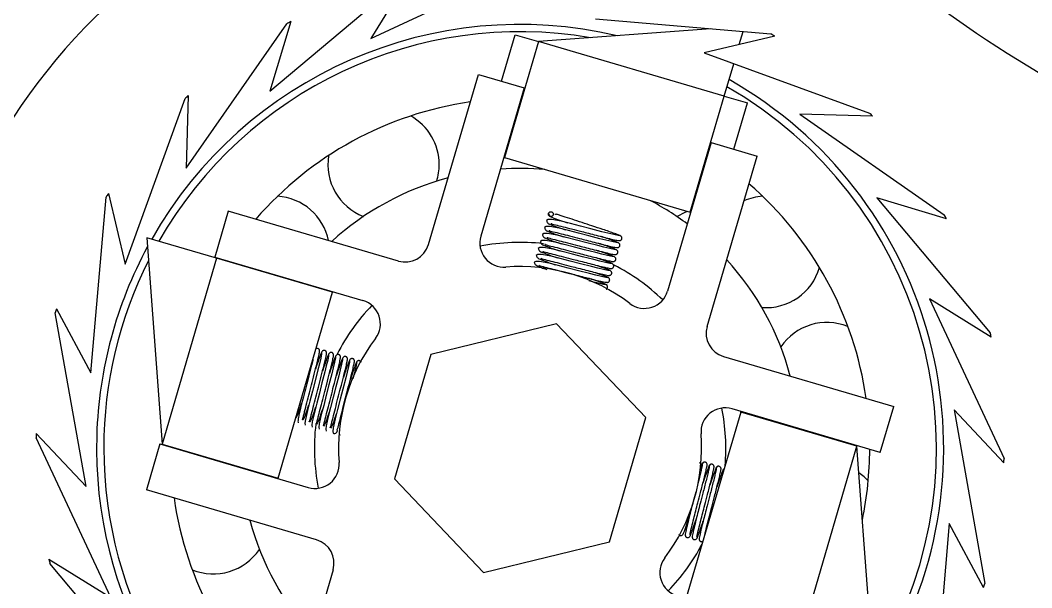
# Model space of a CAD drawing. Header units: millimetres. Extents: x 0 to 420, y 0 to 297.
# Drawn here: x 47.8 to 131.4, y 198.6 to 245.4 of the extents above; entities that cross this region are included whole.
import ezdxf

# ---------------------------------------------------------------- set-up
doc = ezdxf.new("R2010")
doc.units = ezdxf.units.MM

msp = doc.modelspace()

# ---------------------------------------------------------------- linework, layer by layer
at = {"color": 7, "linetype": 'Continuous', "lineweight": 25}
for p, q in [((76.806, 243.917), (89.986, 250.079)), ((68.471, 239.572), (79.607, 248.935)), ((79.962, 249.02), (76.806, 243.917)), ((61.544, 233.217), (69.878, 245.144)), ((70.198, 245.318), (68.471, 239.572)), ((95.373, 245.553), (109.869, 244.299)), ((87.615, 240.404), (88.741, 244.242)), ((88.741, 244.242), (90.66, 243.679)), ((104.914, 244.727), (90.66, 243.679)), ((110.18, 244.109), (104.34, 242.732)), ((107.258, 243.42), (107.574, 244.497)), ((90.66, 243.679), (87.845, 234.084)), ((106.013, 239.175), (90.66, 243.679)), ((104.34, 242.732), (118.017, 237.769)), ((106.013, 239.175), (106.795, 241.841)), ((81.568, 226.9), (85.696, 240.967)), ((85.696, 240.967), (89.491, 239.854)), ((61.725, 239.214), (61.544, 233.217)), ((89.491, 239.854), (85.895, 227.599)), ((103.198, 229.58), (106.013, 239.175)), ((106.013, 239.175), (107.932, 238.612)), ((56.498, 225.286), (61.461, 238.963)), ((106.806, 234.774), (107.932, 238.612)), ((118.268, 237.504), (112.271, 237.686)), ((112.271, 237.686), (124.197, 229.352)), ((104.93, 235.324), (101.334, 223.07)), ((104.93, 235.324), (108.725, 234.211)), ((87.845, 234.084), (87.802, 234.096)), ((87.845, 234.084), (103.198, 229.58)), ((104.598, 220.143), (108.725, 234.211)), ((53.677, 216.319), (54.931, 230.815)), ((55.121, 231.126), (56.498, 225.286)), ((118.626, 230.759), (127.989, 219.623)), ((124.372, 229.032), (118.626, 230.759)), ((65.019, 229.671), (63.905, 225.876)), ((79.086, 225.544), (65.019, 229.671)), ((103.24, 229.567), (103.198, 229.58)), ((58.301, 227.473), (59.554, 210.431)), ((64.058, 225.784), (58.301, 227.473)), ((64.058, 225.784), (59.554, 210.431)), ((63.905, 225.876), (76.16, 222.28)), ((64.058, 225.784), (64.071, 225.827)), ((73.653, 222.969), (64.058, 225.784)), ((69.149, 207.616), (73.653, 222.969)), ((73.666, 223.012), (73.653, 222.969)), ((122.971, 222.424), (129.133, 209.243)), ((128.074, 219.268), (122.971, 222.424)), ((50.835, 221.604), (53.677, 216.319)), ((53.273, 206.928), (50.732, 221.254)), ((92.152, 220.348), (81.761, 217.825)), ((99.533, 212.611), (92.152, 220.348)), ((81.761, 217.825), (78.751, 207.565)), ((105.954, 217.661), (120.021, 213.534)), ((118.908, 209.739), (106.653, 213.334)), ((118.908, 209.739), (120.021, 213.534)), ((125.011, 213.248), (127.552, 198.922)), ((129.124, 208.879), (125.011, 213.248)), ((96.522, 202.351), (99.533, 212.611)), ((107.38, 213.074), (102.876, 197.721)), ((107.38, 213.074), (107.393, 213.117)), ((116.976, 210.259), (107.38, 213.074)), ((55.313, 197.752), (49.151, 210.932)), ((49.16, 211.297), (53.273, 206.928)), ((74.263, 211.18), (74.267, 211.154)), ((59.376, 210.437), (58.262, 206.642)), ((59.376, 210.437), (71.631, 206.842)), ((59.541, 210.389), (59.554, 210.431)), ((59.554, 210.431), (69.149, 207.616)), ((112.472, 194.906), (116.976, 210.259)), ((116.989, 210.302), (116.976, 210.259)), ((118.229, 193.217), (116.976, 210.259)), ((69.149, 207.616), (69.137, 207.573)), ((78.751, 207.565), (86.132, 199.828)), ((72.33, 202.515), (58.262, 206.642)), ((124.607, 203.856), (123.353, 189.361)), ((127.448, 198.572), (124.607, 203.856)), ((86.132, 199.828), (96.522, 202.351)), ((50.209, 200.908), (55.313, 197.752)), ((59.658, 189.417), (50.295, 200.553)), ((73.686, 200.032), (69.559, 185.965))]:
    msp.add_line(p, q, dxfattribs=at)
at = {"color": 7, "linetype": 'Continuous', "lineweight": 25, "flags": 128}
for points in [[(102.091, 229.226), (102.851, 229.606), (102.932, 229.658)], [(97.21, 227.06), (97.077, 227.071), (96.716, 227.148), (96.233, 227.264), (95.732, 227.391), (94.813, 227.628), (93.966, 227.846), (93.13, 228.061), (92.373, 228.254), (91.587, 228.399), (91.286, 228.391), (91.156, 228.319), (91.156, 228.319)], [(97.379, 227.636), (97.246, 227.646), (96.884, 227.724), (96.402, 227.84), (95.901, 227.967), (94.982, 228.204), (94.135, 228.422), (93.299, 228.637), (92.542, 228.829), (91.756, 228.975), (91.455, 228.967), (91.324, 228.894), (91.324, 228.894)], [(97.041, 226.484), (96.908, 226.495), (96.547, 226.572), (96.064, 226.688), (95.563, 226.815), (94.644, 227.052), (93.797, 227.27), (92.961, 227.486), (92.204, 227.678), (91.418, 227.823), (91.117, 227.816), (90.987, 227.743), (90.987, 227.743)], [(96.703, 225.333), (96.57, 225.344), (96.209, 225.421), (95.727, 225.537), (95.225, 225.664), (94.306, 225.901), (93.46, 226.119), (92.623, 226.334), (91.866, 226.526), (91.08, 226.672), (90.779, 226.664), (90.649, 226.591), (90.649, 226.591)], [(96.872, 225.908), (96.739, 225.919), (96.378, 225.996), (95.896, 226.112), (95.394, 226.24), (94.475, 226.476), (93.628, 226.694), (92.792, 226.91), (92.035, 227.102), (91.249, 227.248), (90.948, 227.24), (90.818, 227.167), (90.818, 227.167)], [(96.535, 224.757), (96.401, 224.768), (96.04, 224.845), (95.558, 224.961), (95.056, 225.088), (94.137, 225.325), (93.291, 225.543), (92.454, 225.758), (91.697, 225.951), (90.911, 226.096), (90.61, 226.088), (90.48, 226.016), (90.48, 226.016)], [(96.366, 224.181), (96.233, 224.192), (95.871, 224.269), (95.389, 224.385), (94.887, 224.513), (93.969, 224.749), (93.122, 224.967), (92.285, 225.183), (91.528, 225.375), (90.742, 225.52), (90.442, 225.513), (90.311, 225.44), (90.311, 225.44)], [(96.146, 225.578), (96.472, 225.427), (96.531, 225.398)], [(72.745, 217.977), (72.739, 217.868), (72.667, 217.523), (72.554, 217.053), (72.429, 216.56), (72.195, 215.648), (71.977, 214.804), (71.76, 213.963), (71.566, 213.2), (71.398, 212.444), (71.364, 212.154), (71.389, 211.998), (71.389, 211.998)], [(73.321, 217.808), (73.315, 217.699), (73.242, 217.354), (73.13, 216.884), (73.005, 216.391), (72.77, 215.48), (72.553, 214.635), (72.336, 213.794), (72.141, 213.031), (71.974, 212.275), (71.94, 211.985), (71.965, 211.829), (71.965, 211.829)], [(73.896, 217.639), (73.891, 217.53), (73.818, 217.185), (73.705, 216.715), (73.58, 216.222), (73.346, 215.311), (73.129, 214.466), (72.912, 213.625), (72.717, 212.862), (72.55, 212.106), (72.515, 211.816), (72.54, 211.66), (72.54, 211.66)], [(74.472, 217.47), (74.466, 217.362), (74.394, 217.016), (74.281, 216.546), (74.156, 216.053), (73.922, 215.142), (73.704, 214.297), (73.488, 213.456), (73.293, 212.693), (73.126, 211.938), (73.091, 211.647), (73.116, 211.491), (73.116, 211.491)], [(75.048, 217.301), (75.042, 217.193), (74.969, 216.847), (74.857, 216.377), (74.732, 215.884), (74.497, 214.973), (74.28, 214.128), (74.063, 213.287), (73.869, 212.524), (73.701, 211.769), (73.667, 211.478), (73.692, 211.323), (73.692, 211.323)], [(117.907, 207.382), (117.568, 207.721), (117.137, 208.064)]]:
    msp.add_lwpolyline(points, dxfattribs=at)
at = {"color": 7, "linetype": 'Continuous', "lineweight": 25}
msp.add_circle((91.685, 229.414), 0.2, dxfattribs=at)
for centre, radius, start, end in [((89.142, 210.088), 50, 51.39779, 305.13758), ((182.728, 327.312), 100, 231.39779, 268.26769), ((89.142, 210.088), 35, 76.75771, 150.43611), ((89.142, 210.088), 40, 118.26769, 118.79017), ((89.142, 210.088), 40, 58.26769, 58.79017), ((89.142, 210.088), 35, 242.95078, 60.43611), ((89.142, 210.088), 40, 133.26769, 133.79017), ((89.142, 210.088), 28.893, 98.18932, 139.10886), ((77.861, 233.513), 4.6, 0, 60.83708), ((89.142, 210.088), 40, 43.26769, 43.79017), ((77.861, 233.513), 4.6, 170.59149, 248.7377), ((77.861, 233.513), 4.6, 342.69087, 0), ((89.142, 210.088), 23.107, 104.93526, 132.36291), ((89.142, 210.088), 23.107, 84.93967, 94.02299), ((89.142, 210.088), 28.893, 8.18932, 49.10886), ((89.142, 210.088), 40, 148.26769, 148.79017), ((68.814, 226.299), 4.6, 11.76131, 86.55137), ((109.469, 226.299), 4.6, 93.44863, 113.40592), ((89.142, 210.088), 23.107, 53.27518, 62.35851), ((89.142, 210.088), 40, 28.26769, 28.79017), ((87.815, 227.036), 2, 163.64909, 274.47768), ((89.142, 210.088), 35, 151.5976, 178.26769), ((79.649, 227.463), 2, 253.64909, 343.64909), ((89.142, 210.088), 17, 83.45713, 101.22225), ((89.142, 210.088), 15, 52.8205, 94.47768), ((89.142, 210.088), 17, 46.07592, 62.79151), ((89.142, 210.088), 23.107, 14.93526, 42.36291), ((109.469, 226.299), 4.6, 265.54801, 343.69423), ((99.415, 223.633), 2, 232.8205, 343.64909), ((89.142, 210.088), 40, 163.26769, 163.79017), ((89.142, 210.088), 17, 136.07592, 152.79451), ((75.597, 220.361), 2, 322.8205, 73.64909), ((106.517, 219.58), 2, 163.64909, 253.64909), ((114.49, 215.873), 4.6, 67.73435, 145.88056), ((89.142, 210.088), 15, 142.8205, 184.47768), ((89.142, 210.088), 40, 13.26769, 13.79017), ((106.09, 211.415), 2, 73.64909, 184.47768), ((89.142, 210.088), 17, 355.12313, 11.22225), ((89.142, 210.088), 17, 173.26037, 191.22225), ((89.142, 210.088), 40, 178.26769, 178.79017), ((89.142, 210.088), 35, 178.26769, 240.43611), ((89.142, 210.088), 15, 322.8205, 4.47768), ((89.142, 210.088), 28.893, 348.19409, 359.81602), ((89.142, 210.088), 40, 358.26769, 358.79017), ((72.194, 208.761), 2, 253.64909, 4.47768), ((89.142, 210.088), 28.893, 188.18932, 229.10886), ((89.142, 210.088), 23.107, 194.93526, 222.36291), ((71.767, 200.595), 2, 343.64909, 73.64909), ((63.794, 204.302), 4.6, 247.73435, 325.88056), ((89.142, 210.088), 17, 316.07592, 332.17505), ((89.142, 210.088), 40, 193.26769, 193.79017), ((102.686, 199.815), 2, 142.8205, 253.64909), ((89.142, 210.088), 40, 343.26769, 343.79017)]:
    msp.add_arc(centre, radius, start, end, dxfattribs=at)
at = {"color": 8, "linetype": 'Continuous', "lineweight": 25}
for start, end in [(80.28497, 150.20136), (244.63857, 60.20136), (153.19479, 180), (180, 240.20136)]:
    msp.add_arc((89.142, 210.088), 34.4, start, end, dxfattribs=at)
at = {"color": 7, "linetype": 'Continuous', "lineweight": 25}
for points, knots in [([(91.493, 229.47), (91.516, 229.394), (91.566, 229.225), (92.047, 229.047), (92.568, 228.86), (92.957, 228.732), (93.061, 228.697)], [0, 0, 0, 0, 0.263568, 0.583647, 0.888947, 1, 1, 1, 1]), ([(97.445, 227.617), (97.419, 227.635), (97.368, 227.669), (96.997, 227.808), (96.524, 227.974), (95.898, 228.182), (95.134, 228.434), (94.245, 228.727), (93.418, 228.999), (92.769, 229.215), (92.362, 229.351), (92.09, 229.423), (92.035, 229.395), (92.007, 229.381)], [0, 0, 0, 0, 0.107298, 0.20686, 0.294439, 0.368173, 0.484783, 0.585173, 0.688609, 0.794594, 0.857302, 0.927003, 1, 1, 1, 1]), ([(91.156, 228.319), (91.178, 228.242), (91.228, 228.074), (91.709, 227.896), (92.23, 227.709), (92.62, 227.58), (92.724, 227.546)], [0, 0, 0, 0, 0.263568, 0.583647, 0.888947, 1, 1, 1, 1]), ([(91.324, 228.894), (91.347, 228.818), (91.397, 228.649), (91.878, 228.472), (92.399, 228.284), (92.788, 228.156), (92.892, 228.122)], [0, 0, 0, 0, 0.263568, 0.583647, 0.888947, 1, 1, 1, 1]), ([(91.707, 228.666), (91.707, 228.66), (91.703, 228.625), (91.811, 228.604), (92.11, 228.525), (92.638, 228.396), (93.403, 228.197), (94.138, 228.008), (94.829, 227.83), (95.458, 227.668), (96.114, 227.499), (96.729, 227.347), (97.219, 227.238), (97.295, 227.238), (97.334, 227.238)], [0, 0, 0, 0, 0.012335, 0.068181, 0.129178, 0.241092, 0.336083, 0.437264, 0.504581, 0.581975, 0.667448, 0.766718, 0.879507, 1, 1, 1, 1]), ([(90.987, 227.743), (91.009, 227.667), (91.059, 227.498), (91.54, 227.32), (92.061, 227.133), (92.451, 227.004), (92.555, 226.97)], [0, 0, 0, 0, 0.263568, 0.583647, 0.888947, 1, 1, 1, 1]), ([(91.369, 227.514), (91.369, 227.508), (91.365, 227.474), (91.473, 227.452), (91.772, 227.374), (92.3, 227.244), (93.065, 227.045), (93.8, 226.857), (94.491, 226.679), (95.12, 226.517), (95.776, 226.347), (96.392, 226.196), (96.881, 226.087), (96.957, 226.087), (96.997, 226.087)], [0, 0, 0, 0, 0.012335, 0.068181, 0.129178, 0.241092, 0.336082, 0.437264, 0.504581, 0.581975, 0.667448, 0.766718, 0.879507, 1, 1, 1, 1]), ([(91.538, 228.09), (91.538, 228.084), (91.534, 228.049), (91.642, 228.028), (91.941, 227.95), (92.469, 227.82), (93.234, 227.621), (93.969, 227.432), (94.66, 227.254), (95.289, 227.093), (95.945, 226.923), (96.561, 226.772), (97.05, 226.663), (97.126, 226.663), (97.165, 226.662)], [0, 0, 0, 0, 0.012335, 0.068181, 0.129178, 0.241092, 0.336083, 0.437264, 0.504581, 0.581975, 0.667448, 0.766718, 0.879507, 1, 1, 1, 1]), ([(97.277, 227.041), (97.25, 227.059), (97.199, 227.093), (96.827, 227.233), (96.362, 227.396), (95.994, 227.518), (95.828, 227.573)], [0, 0, 0, 0, 0.293033, 0.564939, 0.804119, 1, 1, 1, 1]), ([(97.295, 227.241), (97.315, 227.237), (97.356, 227.23), (97.414, 227.241), (97.462, 227.263), (97.508, 227.299), (97.542, 227.35), (97.559, 227.406), (97.559, 227.472), (97.535, 227.541), (97.484, 227.603), (97.435, 227.625), (97.41, 227.636)], [0, 0, 0, 0, 0.08919, 0.173669, 0.251395, 0.321676, 0.44119, 0.542463, 0.648949, 0.763735, 0.883, 1, 1, 1, 1]), ([(90.649, 226.591), (90.671, 226.515), (90.721, 226.347), (91.202, 226.169), (91.723, 225.981), (92.113, 225.853), (92.217, 225.819)], [0, 0, 0, 0, 0.263568, 0.583647, 0.888947, 1, 1, 1, 1]), ([(90.818, 227.167), (90.84, 227.091), (90.89, 226.922), (91.371, 226.745), (91.892, 226.557), (92.282, 226.429), (92.386, 226.394)], [0, 0, 0, 0, 0.263568, 0.583647, 0.888947, 1, 1, 1, 1]), ([(91.201, 226.939), (91.2, 226.932), (91.196, 226.898), (91.304, 226.877), (91.603, 226.798), (92.131, 226.669), (92.896, 226.47), (93.631, 226.281), (94.322, 226.103), (94.951, 225.941), (95.607, 225.771), (96.223, 225.62), (96.712, 225.511), (96.788, 225.511), (96.828, 225.511)], [0, 0, 0, 0, 0.012335, 0.068181, 0.129178, 0.241093, 0.336082, 0.437264, 0.504581, 0.581975, 0.667448, 0.766718, 0.879507, 1, 1, 1, 1]), ([(97.108, 226.465), (97.081, 226.483), (97.03, 226.518), (96.658, 226.657), (96.193, 226.82), (95.825, 226.942), (95.659, 226.997)], [0, 0, 0, 0, 0.293033, 0.564939, 0.804119, 1, 1, 1, 1]), ([(97.126, 226.665), (97.146, 226.662), (97.187, 226.654), (97.245, 226.665), (97.293, 226.687), (97.339, 226.723), (97.373, 226.774), (97.39, 226.83), (97.39, 226.896), (97.366, 226.965), (97.315, 227.028), (97.266, 227.049), (97.241, 227.06)], [0, 0, 0, 0, 0.089193, 0.17367, 0.251396, 0.321677, 0.441187, 0.542464, 0.64895, 0.763736, 0.883, 1, 1, 1, 1]), ([(90.48, 226.016), (90.502, 225.939), (90.552, 225.771), (91.033, 225.593), (91.554, 225.406), (91.944, 225.277), (92.048, 225.243)], [0, 0, 0, 0, 0.263568, 0.583647, 0.888947, 1, 1, 1, 1]), ([(90.863, 225.787), (90.862, 225.781), (90.858, 225.747), (90.966, 225.725), (91.265, 225.647), (91.793, 225.517), (92.559, 225.318), (93.293, 225.129), (93.984, 224.951), (94.613, 224.79), (95.27, 224.62), (95.885, 224.469), (96.374, 224.36), (96.451, 224.36), (96.49, 224.36)], [0, 0, 0, 0, 0.012335, 0.068181, 0.129178, 0.241092, 0.336082, 0.437264, 0.504581, 0.581975, 0.667448, 0.766718, 0.879507, 1, 1, 1, 1]), ([(91.032, 226.363), (91.031, 226.357), (91.027, 226.322), (91.135, 226.301), (91.434, 226.222), (91.962, 226.093), (92.728, 225.894), (93.462, 225.705), (94.153, 225.527), (94.782, 225.365), (95.439, 225.196), (96.054, 225.044), (96.543, 224.936), (96.619, 224.935), (96.659, 224.935)], [0, 0, 0, 0, 0.012335, 0.068181, 0.129178, 0.241092, 0.336082, 0.437264, 0.504581, 0.581975, 0.667448, 0.766718, 0.879507, 1, 1, 1, 1]), ([(96.77, 225.314), (96.743, 225.332), (96.693, 225.366), (96.321, 225.506), (95.856, 225.668), (95.487, 225.791), (95.322, 225.846)], [0, 0, 0, 0, 0.293033, 0.564939, 0.804119, 1, 1, 1, 1]), ([(96.939, 225.89), (96.912, 225.907), (96.862, 225.942), (96.489, 226.082), (96.024, 226.244), (95.656, 226.367), (95.491, 226.422)], [0, 0, 0, 0, 0.293033, 0.564939, 0.804119, 1, 1, 1, 1]), ([(96.788, 225.514), (96.809, 225.51), (96.849, 225.503), (96.907, 225.513), (96.955, 225.535), (97.001, 225.572), (97.035, 225.623), (97.052, 225.679), (97.053, 225.744), (97.028, 225.814), (96.978, 225.876), (96.928, 225.898), (96.904, 225.909)], [0, 0, 0, 0, 0.08919, 0.173666, 0.251395, 0.321676, 0.44119, 0.542463, 0.648953, 0.763739, 0.883002, 1, 1, 1, 1]), ([(96.957, 226.09), (96.977, 226.086), (97.018, 226.078), (97.076, 226.089), (97.124, 226.111), (97.17, 226.148), (97.204, 226.198), (97.221, 226.255), (97.222, 226.32), (97.197, 226.389), (97.147, 226.452), (97.097, 226.474), (97.072, 226.484)], [0, 0, 0, 0, 0.0891909, 0.1736674, 0.2513962, 0.3216752, 0.4411864, 0.5424627, 0.6489489, 0.7637342, 0.8830002, 1, 1, 1, 1]), ([(90.311, 225.44), (90.335, 225.363), (90.388, 225.194), (90.787, 225.044), (91.188, 224.904), (91.342, 224.85)], [0, 0, 0, 0, 0.336295, 0.744695, 1, 1, 1, 1]), ([(90.694, 225.212), (90.693, 225.205), (90.689, 225.171), (90.797, 225.149), (91.096, 225.071), (91.624, 224.942), (92.39, 224.743), (93.124, 224.554), (93.815, 224.376), (94.444, 224.214), (95.101, 224.044), (95.716, 223.893), (96.206, 223.784), (96.282, 223.784), (96.321, 223.784)], [0, 0, 0, 0, 0.0123348, 0.0681809, 0.1291781, 0.2410924, 0.3360825, 0.4372641, 0.5045807, 0.5819747, 0.6674477, 0.766718, 0.8795066, 1, 1, 1, 1]), ([(96.601, 224.738), (96.575, 224.756), (96.524, 224.791), (96.152, 224.93), (95.687, 225.093), (95.318, 225.215), (95.153, 225.27)], [0, 0, 0, 0, 0.293033, 0.564939, 0.804119, 1, 1, 1, 1]), ([(96.619, 224.938), (96.64, 224.934), (96.68, 224.927), (96.738, 224.938), (96.786, 224.96), (96.832, 224.996), (96.866, 225.047), (96.883, 225.103), (96.884, 225.169), (96.86, 225.238), (96.809, 225.301), (96.759, 225.322), (96.735, 225.333)], [0, 0, 0, 0, 0.08919, 0.173669, 0.251396, 0.321676, 0.44119, 0.542463, 0.648949, 0.763736, 0.883002, 1, 1, 1, 1]), ([(96.263, 223.587), (96.237, 223.605), (96.186, 223.639), (95.814, 223.779), (95.349, 223.941), (94.981, 224.064), (94.815, 224.119)], [0, 0, 0, 0, 0.293033, 0.564939, 0.804119, 1, 1, 1, 1]), ([(96.432, 224.162), (96.406, 224.18), (96.355, 224.215), (95.983, 224.354), (95.518, 224.517), (95.15, 224.639), (94.984, 224.694)], [0, 0, 0, 0, 0.293033, 0.564939, 0.804119, 1, 1, 1, 1]), ([(96.281, 223.787), (96.302, 223.783), (96.342, 223.775), (96.4, 223.786), (96.448, 223.808), (96.494, 223.845), (96.528, 223.896), (96.545, 223.952), (96.546, 224.017), (96.522, 224.086), (96.471, 224.149), (96.421, 224.171), (96.397, 224.181)], [0, 0, 0, 0, 0.089193, 0.17367, 0.251398, 0.321677, 0.441187, 0.542464, 0.64895, 0.763736, 0.883, 1, 1, 1, 1]), ([(96.45, 224.363), (96.471, 224.359), (96.511, 224.351), (96.569, 224.362), (96.617, 224.384), (96.663, 224.421), (96.697, 224.471), (96.714, 224.528), (96.715, 224.593), (96.691, 224.662), (96.64, 224.725), (96.59, 224.746), (96.566, 224.757)], [0, 0, 0, 0, 0.089193, 0.17367, 0.251396, 0.321677, 0.441187, 0.542464, 0.64895, 0.763736, 0.883, 1, 1, 1, 1]), ([(96.197, 223.605), (96.171, 223.604), (96.121, 223.601), (95.745, 223.682), (95.304, 223.787), (94.968, 223.873), (94.837, 223.907)], [0, 0, 0, 0, 0.300953, 0.586368, 0.837986, 1, 1, 1, 1]), ([(96.241, 223.217), (96.254, 223.223), (96.282, 223.234), (96.325, 223.269), (96.359, 223.32), (96.376, 223.376), (96.377, 223.441), (96.353, 223.511), (96.302, 223.573), (96.252, 223.595), (96.228, 223.606)], [0, 0, 0, 0, 0.076948, 0.163604, 0.31097, 0.435847, 0.567148, 0.708683, 0.855738, 1, 1, 1, 1]), ([(72.565, 218.074), (72.569, 218.095), (72.577, 218.135), (72.566, 218.192), (72.544, 218.24), (72.507, 218.285), (72.456, 218.319), (72.399, 218.335), (72.341, 218.337), (72.304, 218.321), (72.288, 218.315)], [0, 0, 0, 0, 0.12024, 0.234087, 0.338749, 0.43335, 0.594737, 0.734031, 0.884276, 1, 1, 1, 1]), ([(73.141, 217.905), (73.145, 217.926), (73.152, 217.966), (73.142, 218.023), (73.119, 218.071), (73.083, 218.116), (73.032, 218.15), (72.975, 218.167), (72.91, 218.167), (72.84, 218.142), (72.777, 218.09), (72.755, 218.04), (72.745, 218.015)], [0, 0, 0, 0, 0.086053, 0.16753, 0.242435, 0.310138, 0.425639, 0.525328, 0.632855, 0.751013, 0.875655, 1, 1, 1, 1]), ([(72.027, 217.424), (72.011, 217.359), (71.966, 217.167), (71.83, 216.637), (71.632, 215.87), (71.398, 214.961), (71.178, 214.106), (70.963, 213.275), (70.823, 212.664), (70.775, 212.285), (70.8, 212.207), (70.813, 212.167)], [0, 0, 0, 0, 0.0446369, 0.1321445, 0.2708518, 0.3911701, 0.5146237, 0.6416778, 0.8031471, 0.8983177, 1, 1, 1, 1]), ([(71.133, 212.446), (71.14, 212.449), (71.16, 212.457), (71.213, 212.623), (71.288, 212.908), (71.399, 213.36), (71.569, 214.023), (71.788, 214.873), (72.021, 215.778), (72.221, 216.552), (72.382, 217.183), (72.495, 217.662), (72.574, 218.035), (72.57, 218.087), (72.567, 218.114)], [0, 0, 0, 0, 0.043226, 0.115402, 0.182388, 0.24235, 0.343514, 0.442191, 0.537977, 0.649229, 0.719587, 0.803178, 0.898232, 1, 1, 1, 1]), ([(71.708, 212.277), (71.716, 212.28), (71.736, 212.288), (71.789, 212.454), (71.863, 212.739), (71.975, 213.191), (72.145, 213.854), (72.364, 214.704), (72.597, 215.609), (72.797, 216.383), (72.957, 217.015), (73.071, 217.493), (73.15, 217.866), (73.146, 217.918), (73.143, 217.945)], [0, 0, 0, 0, 0.043226, 0.115402, 0.182388, 0.24235, 0.343514, 0.442191, 0.537977, 0.649229, 0.719587, 0.803178, 0.898232, 1, 1, 1, 1]), ([(72.763, 218.051), (72.742, 218.016), (72.703, 217.951), (72.549, 217.534), (72.389, 217.072), (72.276, 216.732), (72.234, 216.605)], [0, 0, 0, 0, 0.312409, 0.600605, 0.851536, 1, 1, 1, 1]), ([(72.284, 212.108), (72.291, 212.111), (72.312, 212.119), (72.365, 212.286), (72.439, 212.571), (72.55, 213.022), (72.721, 213.685), (72.94, 214.535), (73.173, 215.44), (73.373, 216.214), (73.533, 216.846), (73.647, 217.324), (73.726, 217.697), (73.721, 217.749), (73.719, 217.776)], [0, 0, 0, 0, 0.043226, 0.115402, 0.182388, 0.242349, 0.343514, 0.442191, 0.537977, 0.649229, 0.719587, 0.803178, 0.898232, 1, 1, 1, 1]), ([(73.339, 217.882), (73.318, 217.848), (73.279, 217.782), (73.125, 217.365), (72.964, 216.903), (72.852, 216.563), (72.81, 216.436)], [0, 0, 0, 0, 0.312409, 0.600605, 0.851536, 1, 1, 1, 1]), ([(72.86, 211.939), (72.867, 211.942), (72.887, 211.95), (72.94, 212.117), (73.015, 212.402), (73.126, 212.854), (73.297, 213.517), (73.516, 214.366), (73.749, 215.271), (73.948, 216.045), (74.109, 216.677), (74.223, 217.155), (74.302, 217.529), (74.297, 217.58), (74.295, 217.607)], [0, 0, 0, 0, 0.043226, 0.115402, 0.182388, 0.24235, 0.343515, 0.442191, 0.537976, 0.649229, 0.719587, 0.803178, 0.898232, 1, 1, 1, 1]), ([(73.717, 217.736), (73.721, 217.757), (73.728, 217.797), (73.717, 217.855), (73.695, 217.902), (73.659, 217.948), (73.607, 217.981), (73.551, 217.998), (73.485, 217.998), (73.416, 217.973), (73.353, 217.921), (73.331, 217.871), (73.32, 217.846)], [0, 0, 0, 0, 0.086053, 0.16753, 0.242434, 0.310137, 0.42564, 0.525328, 0.632855, 0.751012, 0.875655, 1, 1, 1, 1]), ([(73.915, 217.713), (73.894, 217.679), (73.854, 217.613), (73.701, 217.196), (73.54, 216.734), (73.428, 216.394), (73.386, 216.267)], [0, 0, 0, 0, 0.31241, 0.600605, 0.851536, 1, 1, 1, 1]), ([(73.435, 211.77), (73.443, 211.773), (73.463, 211.781), (73.516, 211.948), (73.591, 212.233), (73.702, 212.685), (73.872, 213.348), (74.091, 214.197), (74.324, 215.102), (74.524, 215.876), (74.685, 216.508), (74.798, 216.986), (74.877, 217.36), (74.873, 217.411), (74.87, 217.438)], [0, 0, 0, 0, 0.043226, 0.115402, 0.182388, 0.24235, 0.343515, 0.442191, 0.537977, 0.649229, 0.719587, 0.803178, 0.898232, 1, 1, 1, 1]), ([(74.292, 217.568), (74.296, 217.588), (74.304, 217.628), (74.293, 217.686), (74.271, 217.733), (74.234, 217.779), (74.183, 217.813), (74.126, 217.829), (74.061, 217.829), (73.992, 217.804), (73.929, 217.752), (73.907, 217.702), (73.896, 217.677)], [0, 0, 0, 0, 0.086055, 0.167532, 0.242437, 0.310138, 0.42564, 0.525329, 0.632856, 0.751013, 0.875655, 1, 1, 1, 1]), ([(74.49, 217.544), (74.47, 217.51), (74.43, 217.444), (74.276, 217.027), (74.116, 216.565), (74.003, 216.225), (73.962, 216.098)], [0, 0, 0, 0, 0.312409, 0.600605, 0.851536, 1, 1, 1, 1]), ([(74.868, 217.399), (74.872, 217.419), (74.88, 217.459), (74.869, 217.517), (74.847, 217.564), (74.81, 217.61), (74.759, 217.644), (74.702, 217.66), (74.637, 217.66), (74.567, 217.635), (74.504, 217.583), (74.483, 217.533), (74.472, 217.508)], [0, 0, 0, 0, 0.086053, 0.16753, 0.242435, 0.310138, 0.425639, 0.525329, 0.632856, 0.751013, 0.875655, 1, 1, 1, 1]), ([(75.066, 217.375), (75.045, 217.341), (75.006, 217.275), (74.852, 216.859), (74.692, 216.396), (74.579, 216.056), (74.537, 215.93)], [0, 0, 0, 0, 0.312409, 0.600605, 0.851536, 1, 1, 1, 1]), ([(75.444, 217.23), (75.448, 217.25), (75.455, 217.29), (75.444, 217.348), (75.422, 217.395), (75.386, 217.441), (75.335, 217.475), (75.278, 217.491), (75.213, 217.491), (75.143, 217.466), (75.08, 217.414), (75.058, 217.364), (75.048, 217.339)], [0, 0, 0, 0, 0.086053, 0.16753, 0.242435, 0.310138, 0.425639, 0.525329, 0.632856, 0.751013, 0.875655, 1, 1, 1, 1]), ([(74.011, 211.602), (74.019, 211.604), (74.039, 211.612), (74.092, 211.779), (74.166, 212.064), (74.278, 212.516), (74.448, 213.179), (74.667, 214.028), (74.9, 214.933), (75.1, 215.707), (75.26, 216.339), (75.374, 216.817), (75.453, 217.191), (75.448, 217.242), (75.446, 217.269)], [0, 0, 0, 0, 0.043226, 0.115402, 0.182388, 0.24235, 0.343514, 0.442191, 0.537977, 0.649229, 0.719587, 0.803178, 0.898232, 1, 1, 1, 1]), ([(75.642, 217.206), (75.621, 217.172), (75.581, 217.106), (75.428, 216.69), (75.267, 216.227), (75.155, 215.887), (75.113, 215.761)], [0, 0, 0, 0, 0.312409, 0.600605, 0.851536, 1, 1, 1, 1]), ([(75.623, 217.132), (75.626, 217.113), (75.632, 217.075), (75.556, 216.72), (75.453, 216.284), (75.366, 215.944), (75.331, 215.806)], [0, 0, 0, 0, 0.2840522, 0.57159, 0.8252658, 1, 1, 1, 1]), ([(76.013, 217.189), (76.008, 217.202), (75.997, 217.229), (75.961, 217.272), (75.91, 217.306), (75.854, 217.322), (75.788, 217.322), (75.719, 217.297), (75.656, 217.245), (75.634, 217.195), (75.623, 217.171)], [0, 0, 0, 0, 0.0732623, 0.156084, 0.2973791, 0.4193295, 0.5508681, 0.6954104, 0.847888, 1, 1, 1, 1]), ([(70.586, 212.515), (70.658, 212.641), (70.828, 212.939), (70.97, 213.415), (71.092, 213.784), (71.107, 213.829)], [0, 0, 0, 0, 0.389366, 0.924315, 1, 1, 1, 1]), ([(71.2, 212.419), (71.258, 212.522), (71.415, 212.8), (71.546, 213.246), (71.668, 213.615), (71.683, 213.66)], [0, 0, 0, 0, 0.343302, 0.918605, 1, 1, 1, 1]), ([(71.775, 212.25), (71.834, 212.354), (71.991, 212.631), (72.122, 213.077), (72.244, 213.446), (72.259, 213.491)], [0, 0, 0, 0, 0.343302, 0.918605, 1, 1, 1, 1]), ([(72.351, 212.081), (72.41, 212.185), (72.567, 212.462), (72.697, 212.909), (72.819, 213.277), (72.835, 213.322)], [0, 0, 0, 0, 0.3433019, 0.9186054, 1, 1, 1, 1]), ([(72.927, 211.912), (72.985, 212.016), (73.142, 212.293), (73.273, 212.74), (73.395, 213.108), (73.41, 213.154)], [0, 0, 0, 0, 0.343302, 0.918605, 1, 1, 1, 1]), ([(73.503, 211.743), (73.561, 211.847), (73.718, 212.124), (73.849, 212.571), (73.971, 212.939), (73.986, 212.985)], [0, 0, 0, 0, 0.3433015, 0.9186046, 1, 1, 1, 1]), ([(73.692, 211.323), (73.738, 211.299), (73.825, 211.254), (73.978, 211.356), (74.05, 211.513), (74.078, 211.574)], [0, 0, 0, 0, 0.407075, 0.76593, 1, 1, 1, 1]), ([(103.195, 202.932), (103.19, 202.927), (103.178, 202.915), (103.208, 203.088), (103.31, 203.514), (103.48, 204.198), (103.655, 204.889), (103.846, 205.625), (104.081, 206.521), (104.289, 207.34), (104.443, 207.962), (104.499, 208.203), (104.528, 208.326)], [0, 0, 0, 0, 0.044617, 0.127312, 0.267173, 0.385065, 0.475891, 0.564729, 0.678909, 0.826429, 0.911138, 1, 1, 1, 1]), ([(104.715, 208.25), (104.686, 208.129), (104.631, 207.893), (104.479, 207.277), (104.273, 206.463), (104.038, 205.568), (103.847, 204.831), (103.669, 204.132), (103.494, 203.421), (103.385, 202.95), (103.352, 202.734), (103.369, 202.735), (103.376, 202.735)], [0, 0, 0, 0, 0.085921, 0.167964, 0.311152, 0.422246, 0.508834, 0.597598, 0.713607, 0.852962, 0.936379, 1, 1, 1, 1]), ([(103.771, 202.763), (103.766, 202.758), (103.753, 202.746), (103.784, 202.919), (103.886, 203.345), (104.055, 204.029), (104.231, 204.72), (104.422, 205.456), (104.657, 206.352), (104.865, 207.171), (105.019, 207.793), (105.075, 208.034), (105.104, 208.157)], [0, 0, 0, 0, 0.044617, 0.127312, 0.267174, 0.385065, 0.475891, 0.564729, 0.678909, 0.826429, 0.911138, 1, 1, 1, 1]), ([(104.139, 208.419), (104.11, 208.297), (104.055, 208.059), (103.949, 207.626), (103.862, 207.286), (103.826, 207.146)], [0, 0, 0, 0, 0.381101, 0.745006, 1, 1, 1, 1]), ([(104.228, 208.836), (104.221, 208.838), (104.204, 208.844), (104.133, 208.684), (104.043, 208.428), (104.002, 208.31)], [0, 0, 0, 0, 0.304389, 0.681955, 1, 1, 1, 1]), ([(104.012, 208.814), (104.017, 208.837), (104.025, 208.876), (104.017, 208.915), (104.014, 208.931)], [0, 0, 0, 0, 0.572098, 1, 1, 1, 1]), ([(104.201, 208.761), (104.199, 208.729), (104.194, 208.666), (104.157, 208.5), (104.139, 208.419)], [0, 0, 0, 0, 0.507978, 1, 1, 1, 1]), ([(104.588, 208.645), (104.592, 208.668), (104.6, 208.711), (104.587, 208.791), (104.547, 208.865), (104.485, 208.913), (104.43, 208.934), (104.375, 208.937), (104.33, 208.927), (104.296, 208.912), (104.264, 208.89), (104.237, 208.862), (104.216, 208.829), (104.207, 208.805), (104.203, 208.793)], [0, 0, 0, 0, 0.104932, 0.203469, 0.373424, 0.50602, 0.607247, 0.700967, 0.748552, 0.797144, 0.846852, 0.897486, 0.94867, 1, 1, 1, 1]), ([(104.804, 208.667), (104.797, 208.671), (104.781, 208.679), (104.679, 208.44), (104.51, 207.963), (104.328, 207.426), (104.253, 207.203)], [0, 0, 0, 0, 0.175354, 0.392864, 0.748139, 1, 1, 1, 1]), ([(104.528, 208.326), (104.546, 208.409), (104.584, 208.579), (104.59, 208.644), (104.593, 208.677)], [0, 0, 0, 0, 0.491737, 1, 1, 1, 1]), ([(104.777, 208.592), (104.775, 208.56), (104.769, 208.497), (104.733, 208.331), (104.715, 208.25)], [0, 0, 0, 0, 0.507978, 1, 1, 1, 1]), ([(105.164, 208.476), (105.168, 208.499), (105.176, 208.542), (105.163, 208.622), (105.122, 208.696), (105.061, 208.744), (105.006, 208.765), (104.951, 208.768), (104.905, 208.758), (104.871, 208.743), (104.84, 208.721), (104.813, 208.693), (104.791, 208.66), (104.783, 208.636), (104.779, 208.624)], [0, 0, 0, 0, 0.1049319, 0.2034684, 0.3734242, 0.5060185, 0.607248, 0.7009675, 0.7485522, 0.7971433, 0.846849, 0.8974847, 0.9486702, 1, 1, 1, 1]), ([(105.38, 208.498), (105.373, 208.502), (105.357, 208.51), (105.255, 208.271), (105.085, 207.794), (104.904, 207.257), (104.829, 207.034)], [0, 0, 0, 0, 0.175354, 0.392864, 0.748139, 1, 1, 1, 1]), ([(105.104, 208.157), (105.122, 208.24), (105.16, 208.41), (105.165, 208.475), (105.168, 208.509)], [0, 0, 0, 0, 0.491738, 1, 1, 1, 1]), ([(105.353, 208.423), (105.35, 208.391), (105.345, 208.328), (105.309, 208.162), (105.29, 208.081)], [0, 0, 0, 0, 0.507978, 1, 1, 1, 1]), ([(105.74, 208.307), (105.744, 208.33), (105.752, 208.374), (105.739, 208.454), (105.698, 208.527), (105.636, 208.575), (105.582, 208.596), (105.526, 208.599), (105.481, 208.589), (105.447, 208.574), (105.416, 208.553), (105.388, 208.524), (105.367, 208.491), (105.359, 208.467), (105.355, 208.455)], [0, 0, 0, 0, 0.104934, 0.203468, 0.373425, 0.506019, 0.607247, 0.700966, 0.748551, 0.797142, 0.84685, 0.897484, 0.94867, 1, 1, 1, 1]), ([(105.956, 208.329), (105.949, 208.333), (105.933, 208.341), (105.831, 208.103), (105.661, 207.626), (105.48, 207.088), (105.405, 206.866)], [0, 0, 0, 0, 0.175354, 0.392864, 0.748139, 1, 1, 1, 1]), ([(105.679, 207.988), (105.698, 208.071), (105.735, 208.241), (105.741, 208.306), (105.744, 208.34)], [0, 0, 0, 0, 0.491737, 1, 1, 1, 1]), ([(105.929, 208.254), (105.926, 208.222), (105.921, 208.159), (105.884, 207.993), (105.866, 207.912)], [0, 0, 0, 0, 0.507978, 1, 1, 1, 1]), ([(106.007, 208.393), (106.002, 208.39), (105.986, 208.379), (105.964, 208.355), (105.943, 208.322), (105.934, 208.298), (105.93, 208.286)], [0, 0, 0, 0, 0.132436, 0.419269, 0.709238, 1, 1, 1, 1]), ([(105.29, 208.081), (105.262, 207.96), (105.207, 207.724), (105.055, 207.108), (104.848, 206.294), (104.614, 205.399), (104.423, 204.662), (104.245, 203.963), (104.069, 203.252), (103.961, 202.781), (103.928, 202.565), (103.945, 202.566), (103.952, 202.566)], [0, 0, 0, 0, 0.085921, 0.167964, 0.311152, 0.422246, 0.508834, 0.597598, 0.713607, 0.852962, 0.936379, 1, 1, 1, 1]), ([(104.411, 202.951), (104.432, 203.043), (104.483, 203.267), (104.633, 203.865), (104.807, 204.55), (104.998, 205.288), (105.233, 206.183), (105.441, 207.002), (105.594, 207.625), (105.651, 207.865), (105.679, 207.988)], [0, 0, 0, 0, 0.099935, 0.244731, 0.356283, 0.465396, 0.605633, 0.786818, 0.890858, 1, 1, 1, 1]), ([(103.651, 206.459), (103.583, 206.198), (103.456, 205.713), (103.271, 204.999), (103.093, 204.301), (102.918, 203.59), (102.81, 203.119), (102.777, 202.903), (102.793, 202.904), (102.801, 202.904)], [0, 0, 0, 0, 0.148719, 0.276302, 0.407089, 0.578021, 0.783349, 0.90626, 1, 1, 1, 1]), ([(102.614, 203.003), (102.637, 203.049), (102.679, 203.134), (102.827, 203.547), (102.981, 203.991), (103.112, 204.385), (103.126, 204.428)], [0, 0, 0, 0, 0.2775933, 0.5206428, 0.9470612, 1, 1, 1, 1]), ([(103.19, 202.834), (103.212, 202.88), (103.254, 202.965), (103.402, 203.378), (103.557, 203.822), (103.688, 204.216), (103.702, 204.26)], [0, 0, 0, 0, 0.277593, 0.520643, 0.947061, 1, 1, 1, 1]), ([(103.766, 202.665), (103.788, 202.711), (103.83, 202.796), (103.978, 203.209), (104.132, 203.653), (104.263, 204.047), (104.278, 204.091)], [0, 0, 0, 0, 0.277593, 0.520643, 0.947061, 1, 1, 1, 1]), ([(102.251, 202.955), (102.259, 202.945), (102.275, 202.924), (102.305, 202.901), (102.346, 202.88), (102.394, 202.869), (102.46, 202.873), (102.532, 202.904), (102.599, 202.965), (102.624, 203.021), (102.636, 203.05)], [0, 0, 0, 0, 0.05785, 0.120492, 0.179351, 0.297161, 0.439325, 0.607425, 0.796529, 1, 1, 1, 1]), ([(102.799, 202.955), (102.795, 202.935), (102.788, 202.896), (102.798, 202.839), (102.82, 202.792), (102.849, 202.756), (102.881, 202.732), (102.921, 202.711), (102.969, 202.7), (103.036, 202.704), (103.108, 202.735), (103.175, 202.796), (103.199, 202.852), (103.212, 202.881)], [0, 0, 0, 0, 0.070143, 0.135995, 0.196171, 0.250652, 0.300476, 0.347288, 0.44099, 0.554061, 0.687761, 0.838167, 1, 1, 1, 1]), ([(103.375, 202.786), (103.371, 202.766), (103.363, 202.727), (103.374, 202.67), (103.396, 202.623), (103.425, 202.588), (103.456, 202.563), (103.497, 202.542), (103.545, 202.531), (103.612, 202.535), (103.684, 202.566), (103.751, 202.627), (103.775, 202.683), (103.788, 202.712)], [0, 0, 0, 0, 0.070144, 0.135995, 0.196171, 0.250652, 0.300475, 0.347287, 0.440991, 0.55406, 0.687762, 0.838167, 1, 1, 1, 1]), ([(103.951, 202.617), (103.947, 202.597), (103.939, 202.558), (103.95, 202.501), (103.972, 202.454), (104.001, 202.419), (104.032, 202.394), (104.073, 202.373), (104.121, 202.363), (104.185, 202.365), (104.226, 202.386), (104.248, 202.397)], [0, 0, 0, 0, 0.103904, 0.201451, 0.290591, 0.371294, 0.4451, 0.514444, 0.653246, 0.82074, 1, 1, 1, 1])]:
    msp.add_open_spline(points, degree=3, knots=knots, dxfattribs=at)

doc.saveas('drawing.dxf')
